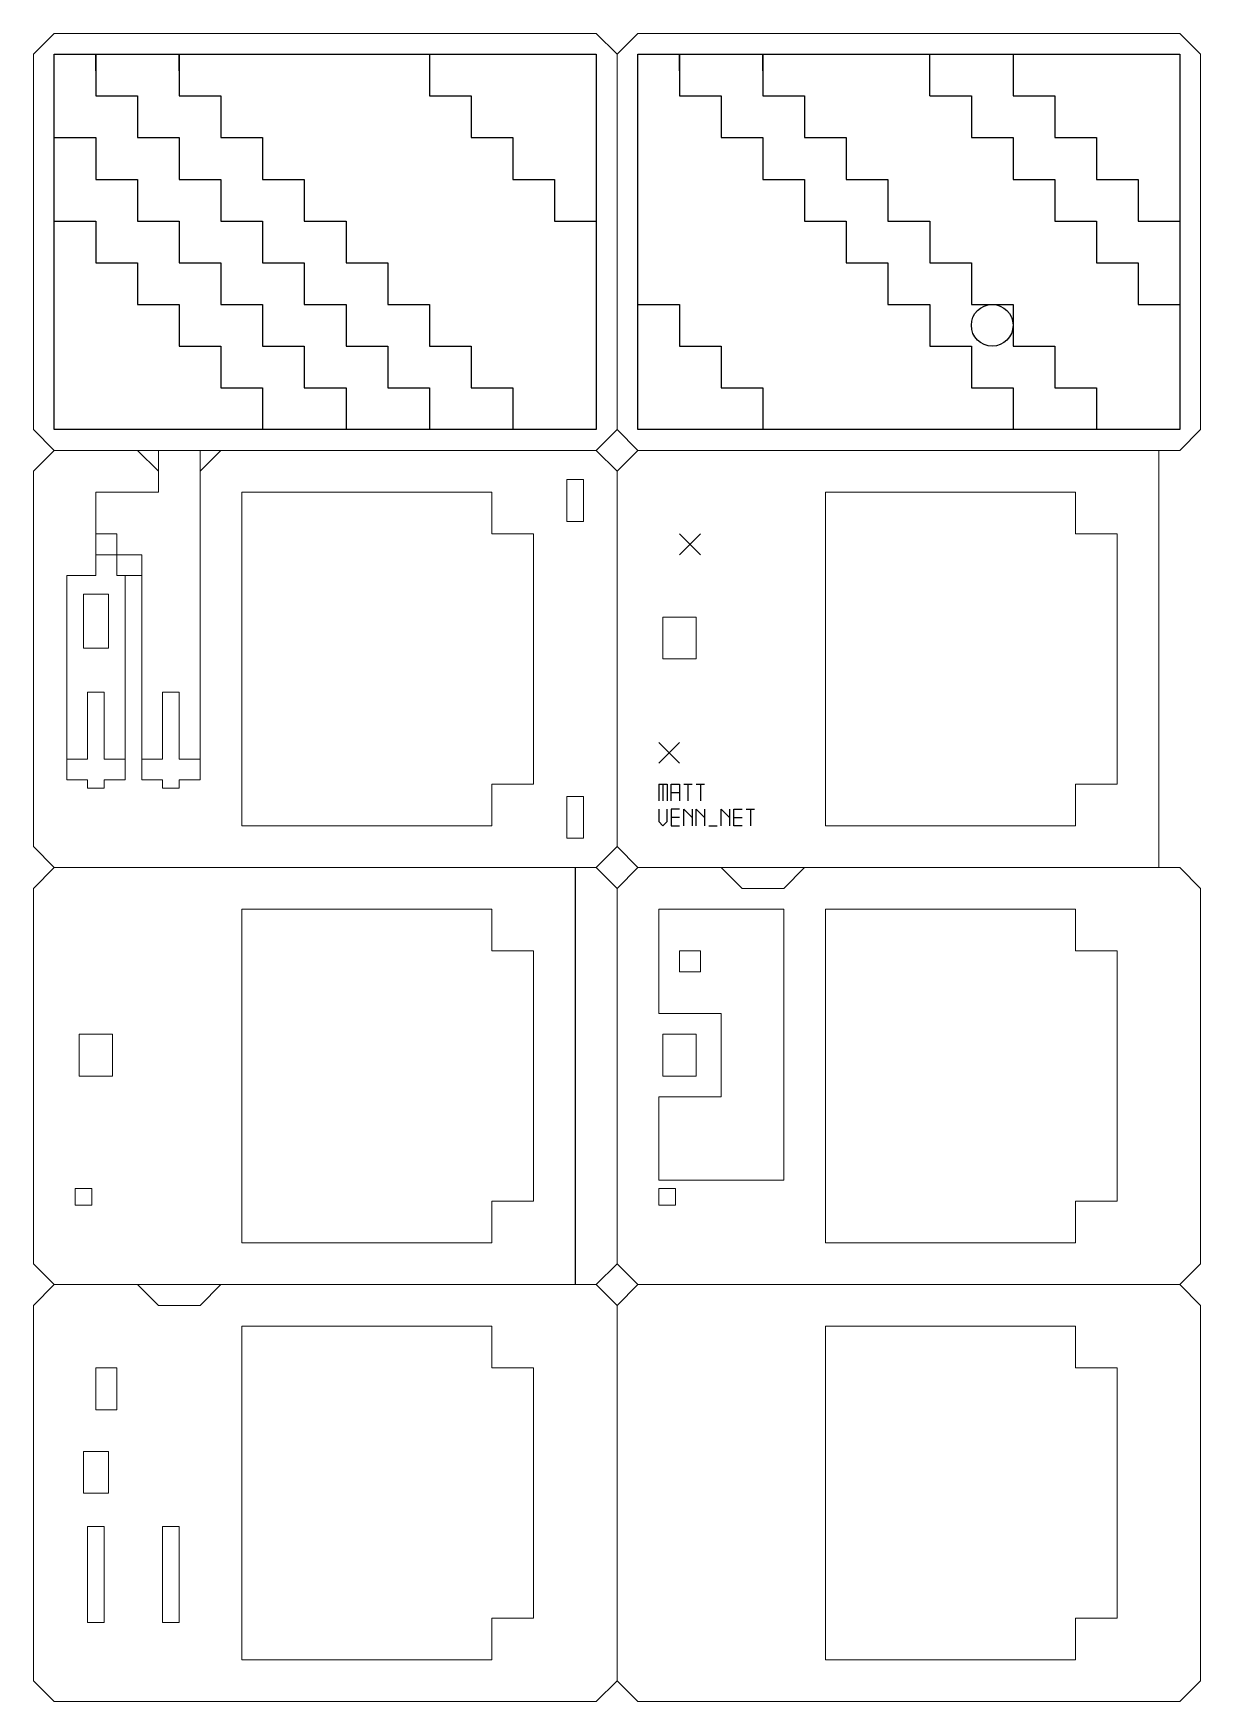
# Model space of a CAD drawing. Header units: millimetres. Extents: x 0 to 280, y 0 to 400.
import ezdxf

# ---------------------------------------------------------------- set-up
doc = ezdxf.new("R2010")
doc.units = ezdxf.units.MM
for name, color, linetype, lineweight in [('cuts', 7, 'CONTINUOUS', 0), ('etch', 5, 'CONTINUOUS', 5), ('patterns', 3, 'CONTINUOUS', 0)]:
    doc.layers.add(name, color=color, linetype=linetype, lineweight=lineweight)

msp = doc.modelspace()

# ---------------------------------------------------------------- linework, layer by layer
at = {"layer": 'cuts'}
for p, q in [((0, 395), (5, 400)), ((135, 400), (5, 400)), ((135, 400), (140, 395)), ((145, 400), (140, 395)), ((275, 400), (145, 400)), ((275, 400), (280, 395)), ((0, 395), (0, 305)), ((140, 395), (140, 305)), ((280, 305), (280, 395)), ((0, 305), (5, 300)), ((135, 300), (140, 305)), ((140, 305), (145, 300)), ((280, 305), (275, 300)), ((0, 295), (5, 300)), ((135, 300), (5, 300)), ((25, 300), (30, 295)), ((30, 300), (30, 290)), ((40, 295), (45, 300)), ((40, 221), (40, 300)), ((135, 300), (140, 295)), ((140, 295), (145, 300)), ((275, 300), (145, 300)), ((270, 300), (270, 200)), ((0, 295), (0, 205)), ((128, 293), (132, 293)), ((128, 283), (128, 293)), ((132, 293), (132, 283)), ((140, 295), (140, 205)), ((15, 290), (15, 270)), ((30, 290), (15, 290)), ((50, 290), (50, 210)), ((110, 290), (50, 290)), ((110, 280), (110, 290)), ((190, 210), (190, 290)), ((250, 290), (190, 290)), ((250, 280), (250, 290)), ((15, 280), (20, 280)), ((20, 280), (20, 270)), ((120, 280), (110, 280)), ((120, 220), (120, 280)), ((132, 283), (128, 283)), ((260, 280), (250, 280)), ((260, 220), (260, 280)), ((20, 275), (15, 275)), ((20, 275), (26, 275)), ((26, 275), (26, 221)), ((8, 221), (8, 270)), ((8, 270), (15, 270)), ((20, 270), (26, 270)), ((22, 270), (22, 221)), ((12, 265.55), (12, 252.55)), ((18, 265.55), (12, 265.55)), ((18, 252.55), (18, 265.55)), ((151, 260), (151, 250)), ((159, 260), (151, 260)), ((159, 250), (159, 260)), ((12, 252.55), (18, 252.55)), ((151, 250), (159, 250)), ((13, 226), (13, 242)), ((13, 242), (17, 242)), ((17, 242), (17, 226)), ((31, 226), (31, 242)), ((31, 242), (35, 242)), ((35, 242), (35, 226)), ((8, 226), (13, 226)), ((17, 226), (22, 226)), ((26, 226), (31, 226)), ((35, 226), (40, 226)), ((8, 221), (13, 221)), ((13, 221), (13, 219)), ((17, 219), (17, 221)), ((17, 221), (22, 221)), ((26, 221), (31, 221)), ((31, 221), (31, 219)), ((35, 219), (35, 221)), ((35, 221), (40, 221)), ((110, 210), (110, 220)), ((110, 220), (120, 220)), ((250, 210), (250, 220)), ((250, 220), (260, 220)), ((13, 219), (17, 219)), ((31, 219), (35, 219)), ((132, 217), (128, 217)), ((128, 217), (128, 207)), ((132, 207), (132, 217)), ((50, 210), (110, 210)), ((190, 210), (250, 210)), ((0, 205), (5, 200)), ((128, 207), (132, 207)), ((140, 205), (135, 200)), ((140, 205), (145, 200)), ((5, 200), (0, 195)), ((135, 200), (5, 200)), ((135, 200), (140, 195)), ((140, 195), (145, 200)), ((275, 200), (145, 200)), ((165, 200), (170, 195)), ((180, 195), (185, 200)), ((280, 195), (275, 200)), ((0, 195), (0, 105)), ((140, 105), (140, 195)), ((170, 195), (180, 195)), ((280, 105), (280, 195)), ((50, 190), (50, 110)), ((110, 190), (50, 190)), ((110, 180), (110, 190)), ((190, 190), (190, 110)), ((250, 190), (190, 190)), ((250, 180), (250, 190)), ((120, 180), (110, 180)), ((120, 120), (120, 180)), ((160, 180), (155, 180)), ((155, 180), (155, 175)), ((160, 175), (160, 180)), ((260, 180), (250, 180)), ((260, 120), (260, 180)), ((155, 175), (160, 175)), ((11, 160), (11, 150)), ((19, 160), (11, 160)), ((19, 150), (19, 160)), ((151, 160), (151, 150)), ((159, 160), (151, 160)), ((159, 150), (159, 160)), ((11, 150), (19, 150)), ((151, 150), (159, 150)), ((10, 123), (14, 123)), ((10, 119), (10, 123)), ((14, 123), (14, 119)), ((110, 110), (110, 120)), ((110, 120), (120, 120)), ((250, 110), (250, 120)), ((250, 120), (260, 120)), ((14, 119), (10, 119)), ((50, 110), (110, 110)), ((190, 110), (250, 110)), ((0, 105), (5, 100)), ((140, 105), (135, 100)), ((140, 105), (145, 100)), ((275, 100), (280, 105)), ((0, 95), (5, 100)), ((5, 100), (135, 100)), ((25, 100), (30, 95)), ((40, 95), (45, 100)), ((135, 100), (140, 95)), ((140, 95), (145, 100)), ((145, 100), (275, 100)), ((275, 100), (280, 95)), ((0, 95), (0, 5)), ((30, 95), (40, 95)), ((140, 95), (140, 5)), ((280, 5), (280, 95)), ((50, 90), (50, 10)), ((110, 90), (50, 90)), ((110, 80), (110, 90)), ((190, 90), (190, 10)), ((250, 90), (190, 90)), ((250, 80), (250, 90)), ((120, 80), (110, 80)), ((120, 20), (120, 80)), ((260, 80), (250, 80)), ((260, 80), (250, 80)), ((260, 20), (260, 80)), ((12, 60), (12, 50)), ((18, 60), (12, 60)), ((18, 50), (18, 60)), ((12, 50), (18, 50)), ((110, 10), (110, 20)), ((110, 20), (120, 20)), ((250, 10), (250, 20)), ((250, 20), (260, 20)), ((50, 10), (110, 10)), ((190, 10), (250, 10)), ((5, 0), (0, 5)), ((135, 0), (140, 5)), ((145, 0), (140, 5)), ((275, 0), (280, 5)), ((280, 5), (280, 5)), ((5, 0), (135, 0)), ((145, 0), (275, 0))]:
    msp.add_line(p, q, dxfattribs=at)
at = {"layer": 'etch', "color": 5}
for points in [[(150, 190), (180, 190), (180, 125), (150, 125), (150, 145), (165, 145), (165, 165), (150, 165), (150, 190)], [(150, 123), (154, 123), (154, 119), (150, 119), (150, 123)], [(15, 80), (15, 70), (20, 70), (20, 80), (15, 80)], [(13, 19), (13, 42), (17, 42), (17, 19), (13, 19)], [(31, 19), (31, 42), (35, 42), (35, 19), (31, 19)]]:
    msp.add_lwpolyline(points, dxfattribs=at)
at = {"layer": 'patterns', "color": 3, "linetype": 'CONTINUOUS', "lineweight": -3}
for p, q in [((5, 305), (5, 395)), ((5, 395), (135, 395)), ((15, 391), (15, 395)), ((15, 395), (15, 385)), ((35, 391), (35, 395)), ((35, 395), (35, 385)), ((95, 395), (95, 385)), ((135, 395), (135, 305)), ((145, 305), (145, 395)), ((145, 395), (275, 395)), ((155, 391), (155, 395)), ((155, 395), (155, 385)), ((175, 391), (175, 395)), ((175, 395), (175, 385)), ((215, 385), (215, 395)), ((235, 395), (235, 385)), ((275, 395), (275, 305)), ((15, 385), (25, 385)), ((25, 385), (25, 375)), ((35, 385), (45, 385)), ((45, 385), (45, 375)), ((95, 385), (105, 385)), ((105, 385), (105, 375)), ((155, 385), (165, 385)), ((165, 385), (165, 375)), ((175, 385), (185, 385)), ((185, 385), (185, 375)), ((215, 385), (225, 385)), ((225, 385), (225, 375)), ((235, 385), (245, 385)), ((245, 385), (245, 375)), ((5, 375), (15, 375)), ((15, 375), (15, 365)), ((25, 375), (35, 375)), ((35, 375), (35, 365)), ((45, 375), (55, 375)), ((55, 375), (55, 365)), ((105, 375), (115, 375)), ((115, 375), (115, 365)), ((165, 375), (175, 375)), ((175, 375), (175, 365)), ((185, 375), (195, 375)), ((195, 375), (195, 365)), ((225, 375), (235, 375)), ((235, 375), (235, 365)), ((245, 375), (255, 375)), ((255, 375), (255, 365)), ((15, 365), (25, 365)), ((25, 365), (25, 355)), ((35, 365), (45, 365)), ((45, 365), (45, 355)), ((55, 365), (65, 365)), ((65, 365), (65, 355)), ((115, 365), (125, 365)), ((125, 365), (125, 355)), ((175, 365), (185, 365)), ((185, 365), (185, 355)), ((195, 365), (205, 365)), ((205, 365), (205, 355)), ((235, 365), (245, 365)), ((245, 365), (245, 355)), ((255, 365), (265, 365)), ((265, 365), (265, 355)), ((5, 355), (15, 355)), ((15, 355), (15, 345)), ((25, 355), (35, 355)), ((35, 355), (35, 345)), ((45, 355), (55, 355)), ((55, 355), (55, 345)), ((65, 355), (75, 355)), ((75, 355), (75, 345)), ((125, 355), (135, 355)), ((185, 355), (195, 355)), ((195, 355), (195, 345)), ((205, 355), (215, 355)), ((215, 355), (215, 345)), ((245, 355), (255, 355)), ((255, 355), (255, 345)), ((265, 355), (275, 355)), ((15, 345), (25, 345)), ((25, 345), (25, 335)), ((35, 345), (45, 345)), ((45, 345), (45, 335)), ((55, 345), (65, 345)), ((65, 345), (65, 335)), ((75, 345), (85, 345)), ((85, 345), (85, 335)), ((195, 345), (205, 345)), ((205, 345), (205, 335)), ((215, 345), (225, 345)), ((225, 345), (225, 335)), ((255, 345), (265, 345)), ((265, 345), (265, 335)), ((25, 335), (35, 335)), ((35, 335), (35, 325)), ((45, 335), (55, 335)), ((55, 335), (55, 325)), ((65, 335), (75, 335)), ((75, 335), (75, 325)), ((85, 335), (95, 335)), ((95, 335), (95, 325)), ((145, 335), (155, 335)), ((155, 335), (155, 325)), ((205, 335), (215, 335)), ((215, 335), (215, 325)), ((225, 335), (235, 335)), ((235, 335), (235, 325)), ((265, 335), (275, 335)), ((35, 325), (45, 325)), ((45, 325), (45, 315)), ((55, 325), (65, 325)), ((65, 325), (65, 315)), ((75, 325), (85, 325)), ((85, 325), (85, 315)), ((95, 325), (105, 325)), ((105, 325), (105, 315)), ((155, 325), (165, 325)), ((165, 325), (165, 315)), ((215, 325), (225, 325)), ((225, 325), (225, 315)), ((235, 325), (245, 325)), ((245, 325), (245, 315)), ((45, 315), (55, 315)), ((55, 315), (55, 305)), ((65, 315), (75, 315)), ((75, 315), (75, 305)), ((85, 315), (95, 315)), ((95, 315), (95, 305)), ((105, 315), (115, 315)), ((115, 315), (115, 305)), ((165, 315), (175, 315)), ((175, 315), (175, 305)), ((225, 315), (235, 315)), ((235, 315), (235, 305)), ((245, 315), (255, 315)), ((255, 315), (255, 305)), ((135, 305), (5, 305)), ((275, 305), (145, 305)), ((150, 220), (150, 216)), ((150, 220), (152, 220)), ((151, 220), (151, 216)), ((152, 220), (152, 216)), ((153, 216), (153, 220)), ((153, 220), (155, 220)), ((155, 220), (155, 216)), ((156, 220), (158, 220)), ((157, 220), (157, 216)), ((159, 220), (161, 220)), ((160, 220), (160, 216)), ((153, 218), (155, 218)), ((150, 214), (150, 211)), ((152, 211), (152, 214)), ((155, 214), (153, 214)), ((153, 214), (153, 210)), ((155, 212), (153, 212)), ((156, 210), (156, 214)), ((156, 214), (158, 212)), ((158, 214), (158, 210)), ((159, 210), (159, 214)), ((159, 214), (161, 212)), ((161, 214), (161, 210)), ((165, 210), (165, 214)), ((165, 214), (167, 212)), ((167, 214), (167, 210)), ((168, 210), (168, 214)), ((168, 214), (170, 214)), ((168, 212), (170, 212)), ((171, 214), (173, 214)), ((172, 214), (172, 210)), ((150, 211), (151, 210)), ((151, 210), (152, 211)), ((153, 210), (155, 210)), ((162, 210), (164, 210)), ((170, 210), (168, 210))]:
    msp.add_line(p, q, dxfattribs=at)
at = {"layer": 'patterns', "color": 3, "lineweight": -3}
for p, q in [((155, 275), (160, 280)), ((155, 280), (160, 275)), ((150, 225), (155, 230)), ((150, 230), (155, 225)), ((130, 200), (130, 100))]:
    msp.add_line(p, q, dxfattribs=at)
at = {"layer": 'patterns', "color": 3, "linetype": 'CONTINUOUS', "lineweight": -3}
msp.add_circle((230, 330), 5, dxfattribs=at)

doc.saveas('drawing.dxf')
